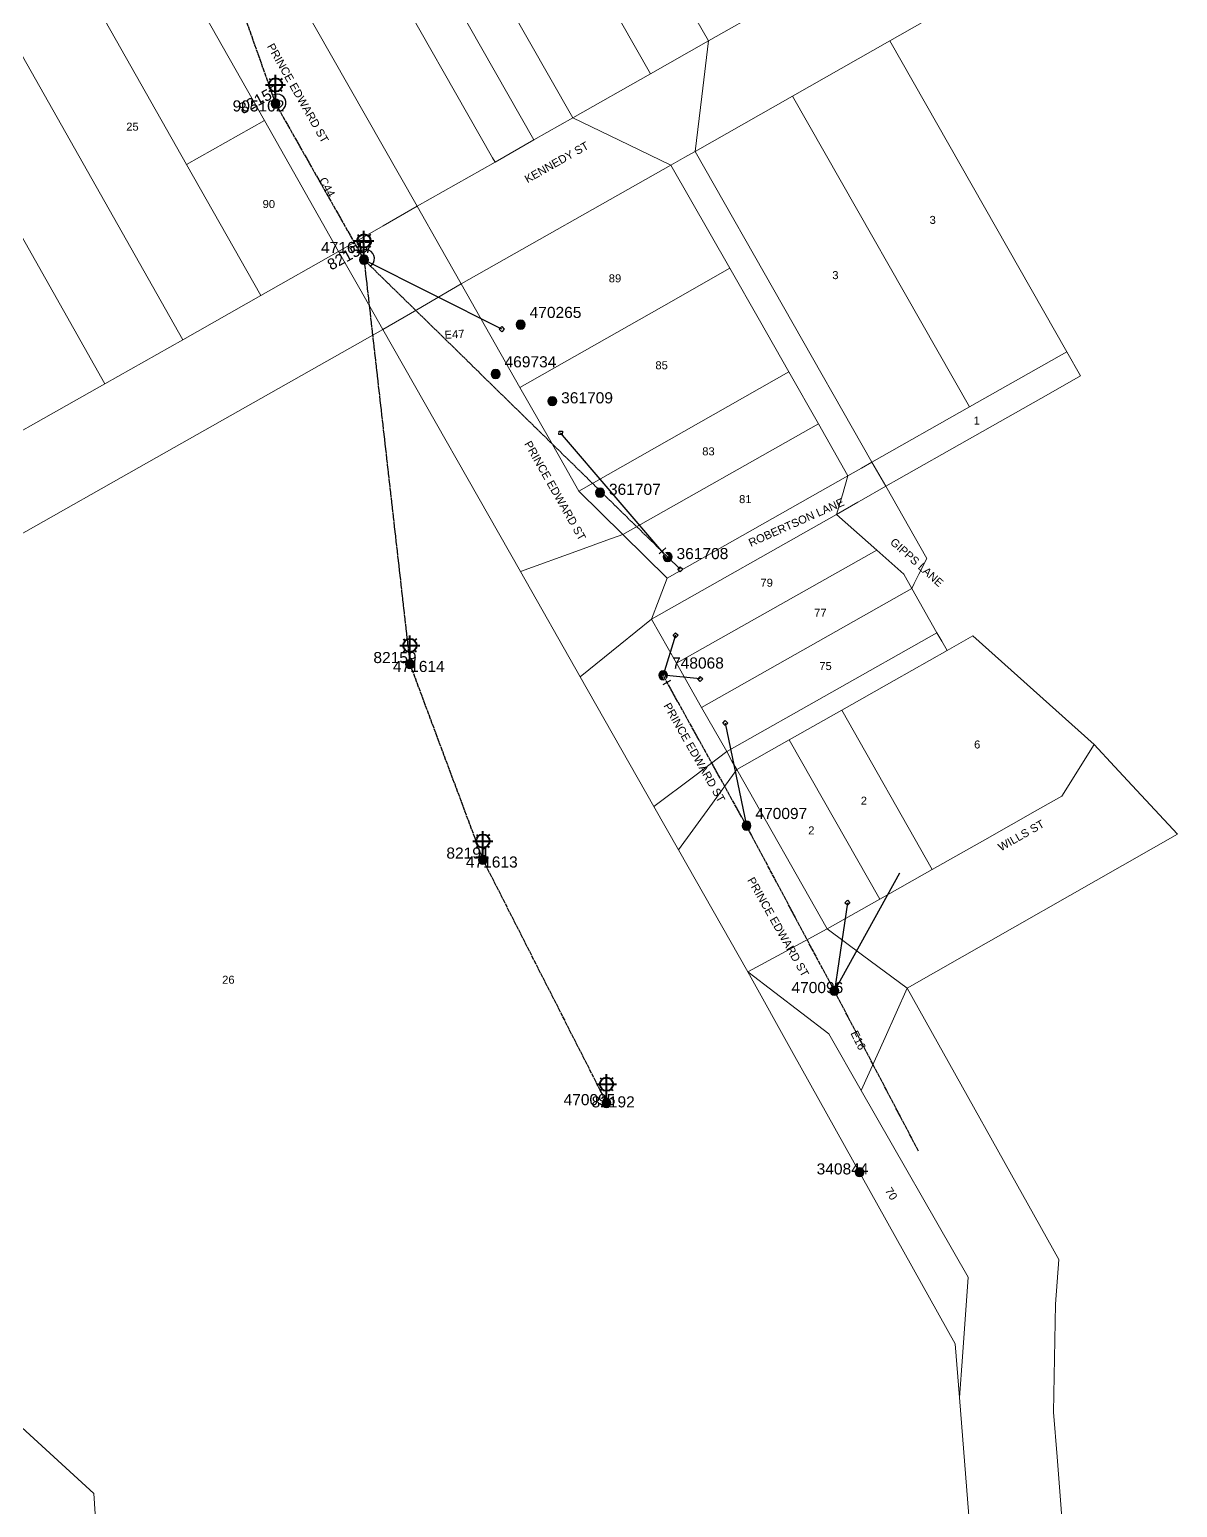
# Model space of a CAD drawing. Header units: metres. Extents: x 248068 to 248760, y 6274625 to 6275817.
# Drawn here: x 248501.7 to 248759.8, y 6275030.2 to 6275362.7 of the extents above; entities that cross this region are included whole.
import ezdxf
from ezdxf.enums import TextEntityAlignment as Align

# ---------------------------------------------------------------- set-up
doc = ezdxf.new("R2010")
doc.units = ezdxf.units.M
doc.linetypes.add('Cable Exist OH', pattern=[1, 1, 0])
doc.layers.get('0').update_dxf_attribs({"color": 6})
doc.layers.add('Cadastre Land Parcels_SP_EXT', color=9, linetype='Continuous', lineweight=5)
doc.layers.add('Cadastre Roads_SP_EXT', color=9, linetype='Continuous', lineweight=5)
for name, color, linetype in [('Equip_SP_SL_EXT', 7, 'Continuous'), ('Mains_LV_EXT', 7, 'Continuous'), ('Mains_SL_EXT', 7, 'Continuous'), ('Services_SP_EXT', 7, 'Continuous'), ('SupportsOH_SP_TR_HV_LV_SL_EXT', 7, 'Continuous')]:
    doc.layers.add(name, color=color, linetype=linetype)
doc.layers.get('0').freeze()
doc.styles.add('iecARIAL', font='arial.ttf', dxfattribs={"height": 2})
doc.styles.add('POLE_LABEL', font='arial.ttf')
doc.styles.get("Standard").update_dxf_attribs({"font": 'arial.ttf'})

# ---------------------------------------------------------------- blocks, each defined once
blk = doc.blocks.new('SL_LANTERN_EXT')
at = {"lineweight": 40}
for p, q in [((-2.25, 4.22), (2.25, 4.22)), ((-1.46, 5.68), (-1.06, 5.28)), ((0, 1.97), (0, 6.47)), ((1.46, 5.68), (1.06, 5.28)), ((-1.46, 2.76), (-1.06, 3.16)), ((0, 0), (0, 2.72)), ((1.46, 2.76), (1.06, 3.16))]:
    blk.add_line(p, q, dxfattribs=at)
blk.add_circle((0, 4.22), 1.5, dxfattribs=at)
at = {"style": 'iecARIAL', "flags": 8}
blk.add_attdef('ASSET_NUM', (1.5, 1.5), '', height=2.5, dxfattribs=at)
for tag, p, height, flags in [('OPERATING_VOLTAGE', (0.98, -1.65), 0.2, 9), ('ORIENTATION', (0.98, -1.85), 0.2, 9), ('OWNED_BY', (0.98, -2.05), 0.2, 9), ('STATE', (0.98, -2.25), 0.2, 9), ('CONSTRUCTED_VOLTAGE', (0.98, -0.65), 0.2, 9), ('CONTROL_TYPE', (0.98, -0.85), 0.2, 9), ('LANTERN_PURPOSE', (0.98, -1.05), 0.2, 9), ('LANTERN_TYPE', (0.98, -1.25), 0.2, 9), ('NO_PHASES', (0.98, -1.45), 0.2, 9), ('USAGE', (0.98, -2.45), 0.2, 9), ('CEXIST', (0.98, -2.65), 0.2, 9), ('CNEW', (0.98, -2.85), 0.2, 9), ('CNUMBER', (0.98, -3.05), 0.2, 9), ('CREMOVE', (0.98, -3.25), 0.2, 9), ('CREPLACE', (0.98, -3.45), 0.2, 9), ('LNUMBER', (2.18, -3.25), 2.5, 8), ('LKINGHEIGHT', (0.98, -3.65), 0.2, 9), ('LBRACKET', (0.98, -3.85), 0.2, 9), ('LBRACKETVOCAB', (0.98, -4.05), 0.2, 9), ('LCATEGORY', (0.98, -4.25), 0.2, 9), ('LCHARGE1', (0.98, -4.45), 0.2, 9), ('LCHARGE1PERCENT', (0.98, -4.65), 0.2, 9), ('LCHARGE2', (0.98, -4.85), 0.2, 9), ('LCHARGE2PERCENT', (0.98, -5.05), 0.2, 9), ('LCHARGE3', (0.98, -5.25), 0.2, 9), ('LCHARGE3PERCENT', (0.98, -5.45), 0.2, 9), ('LEXIST', (0.98, -5.65), 0.2, 9), ('LLAMP', (0.98, -5.85), 0.2, 9), ('LLAMPVOCAB', (0.98, -6.05), 0.2, 9), ('LMAST', (0.98, -6.25), 0.2, 9), ('LMASTVOCAB', (0.98, -6.45), 0.2, 9), ('LNEW', (0.98, -6.65), 0.2, 9), ('STREETNAME', (0.98, -9.25), 0.2, 9), ('SUBURB', (0.98, -9.45), 0.2, 1), ('LANTNUMBER', (0.98, -6.85), 0.2, 9), ('LOUTREACH', (0.98, -7.25), 0.2, 9), ('LOUTREACHVOCAB', (0.98, -7.45), 0.2, 9), ('LRATECODE', (0.98, -7.65), 0.2, 9), ('LREMOVE', (0.98, -7.85), 0.2, 9), ('LREPLACE', (0.98, -8.05), 0.2, 9), ('LTYPE', (0.98, -8.25), 0.2, 9), ('LTYPEVOCAB', (0.98, -8.45), 0.2, 9), ('LEGEND', (0.98, -8.65), 0.2, 9), ('LOCATION', (0.98, -8.85), 0.2, 9), ('NOTES', (0.98, -9.05), 0.2, 9)]:
    blk.add_attdef(tag, p, '', height=height, dxfattribs=dict(flags=flags))
blk = doc.blocks.new('CCP_EXT')
blk.add_wipeout([(0, 0.57), (0.57, 0), (0, -0.57), (-0.57, 0)])
blk.add_lwpolyline([(-0.57, 0), (0, 0.57), (0.57, 0), (0, -0.57), (-0.57, 0)])
at = {"flags": 1}
blk.add_attdef('Z', (0, 0), '', height=0.2, dxfattribs=at)
at = {"flags": 9}
for tag, p in [('CCP_TYPE', (0, 0)), ('CONSTRUCTED_VOLTAGE', (0, -0.2)), ('OPERATING_VOLTAGE', (0, -0.6)), ('ORIENTATION', (0, -0.8)), ('OWNED_BY', (0, -1)), ('STATE', (0, -1.8)), ('NO_PHASES', (0, -0.4)), ('USAGE', (0, -1.2)), ('LEGEND', (0, -1.4)), ('LIFE_SUPPORT', (0, -1.6)), ('NOTES', (0, -2))]:
    blk.add_attdef(tag, text='', height=0.2, dxfattribs=at).set_placement(p, align=Align.MIDDLE_LEFT)
blk = doc.blocks.new('POLE_EXT')
blk.add_hatch(color=256).paths.add_polyline_path([(-1, 0, 1), (1, 0, 1)])
blk.add_lwpolyline([(-1, 0, 1), (1, 0, 1)], format="xyb", close=True)
for tag, height, flags, p in [('pNumber', 2.5, 8, (-17.84, 2.07)), ('OWNED_BY', 0.2, 9, (1.35, -0.4)), ('SPECIAL_USE', 0.2, 9, (1.35, -0.8)), ('STATE', 0.2, 9, (1.35, -1)), ('cLV', 0.2, 9, (1.35, -1.4)), ('hDepth', 0.2, 9, (1.35, -1.6)), ('hDia', 0.2, 9, (1.35, -1.8)), ('cHV', 0.2, 9, (1.35, -2)), ('cLinedev', 0.2, 9, (1.35, -3.4)), ('PARENT', 0.2, 9, (1.35, -0.6)), ('USAGE', 0.2, 9, (1.35, -1.2)), ('LBRACKET', 0.2, 9, (1.35, -2.2)), ('LExisting', 0.2, 9, (1.35, -2.4)), ('LANTNUMBER', 0.2, 9, (1.35, -2.6)), ('LOther', 0.2, 9, (1.35, -2.8)), ('LRemove', 0.2, 9, (1.35, -3)), ('LEGEND', 0.2, 9, (1.35, -3.2)), ('pExisting', 0.2, 9, (1.35, -3.8)), ('pFooting', 0.2, 9, (1.35, -4.4)), ('pNew', 0.2, 9, (1.35, -4.6)), ('pRelocate', 0.2, 9, (1.35, -5)), ('pRemove', 0.2, 9, (1.35, -5.2)), ('pReplace', 0.2, 9, (1.35, -5.4)), ('pStay', 0.2, 9, (1.35, -5.6)), ('pType', 0.2, 9, (1.35, -5.8)), ('cspan', 0.2, 9, (1.35, -6)), ('STREETNAME', 0.2, 9, (1.35, -6.2)), ('SUBURB', 0.2, 9, (1.35, -6.4)), ('LOCATION', 0.2, 9, (1.35, -3.6)), ('PFNUMBER', 0.2, 9, (1.35, -4)), ('NEWPFNUMBER', 0.2, 9, (1.35, -4.2)), ('NOTES', 0.2, 9, (1.35, -6.6)), ('OPERATED_BY', 0.2, 9, (1.36, -7.01)), ('MAINTAINED_BY', 0.2, 9, (1.36, -6.81))]:
    blk.add_attdef(tag, text='', height=height, dxfattribs=dict(flags=flags)).set_placement(p, align=Align.MIDDLE_LEFT)
at = {"style": 'POLE_LABEL'}
for tag, height, flags, p in [('STRUCTURE_PLANT_NUMBER', 0.2, 9, (1.35, 0.03)), ('ASSET_NUM', 2.5, 8, (2, 2)), ('STREET_CODE', 0.2, 9, (1.35, -0.2))]:
    blk.add_attdef(tag, text='', height=height, dxfattribs=dict(at, flags=flags)).set_placement(p, align=Align.MIDDLE_LEFT)
at = {"flags": 1}
blk.add_attdef('Z', (1.35, -7.33), '', height=0.2, dxfattribs=at)
blk = doc.blocks.new('End Shackle_EXT')
blk.add_wipeout([(0, 0.25), (1.81, 0.25), (1.82, -0.25), (0, -0.25)])
blk.add_line((1.81, -1), (1.81, 1))
at = {"flags": 1}
blk.add_attdef('Z', (0, 0), '', height=0.2, dxfattribs=at)
at = {"flags": 9}
for tag, p in [('CONNECTOR_TYPE', (0, 0)), ('CONSTRUCTED_VOLTAGE', (0, -0.2)), ('OPERATING_VOLTAGE', (0, -0.6)), ('ORIENTATION', (0, -0.8)), ('OWNED_BY', (0, -1)), ('STATE', (0, -1.2)), ('NO_PHASES', (0, -0.4)), ('USAGE', (0, -1.4)), ('NOTES', (0, -1.6))]:
    blk.add_attdef(tag, text='', height=0.2, dxfattribs=at).set_placement(p, align=Align.MIDDLE_LEFT)

msp = doc.modelspace()

# ---------------------------------------------------------------- linework, layer by layer
at = {"layer": 'Cadastre Land Parcels_SP_EXT', "linetype": 'Continuous'}
for points in [[(248614.03, 6275400.71), (248591.43, 6275440.41), (248573.94, 6275430.46), (248623.82, 6275342.77), (248641.33, 6275352.71), (248614.03, 6275400.71)], [(248623.82, 6275342.77), (248573.94, 6275430.46), (248565.19, 6275425.5), (248615.09, 6275337.81), (248623.82, 6275342.77)], [(248615.09, 6275337.81), (248565.19, 6275425.5), (248556.44, 6275420.52), (248605.77, 6275333.82), (248606.33, 6275332.83), (248615.09, 6275337.81)], [(248606.33, 6275332.83), (248605.77, 6275333.82), (248556.44, 6275420.52), (248538.94, 6275410.52), (248588.79, 6275322.89), (248606.33, 6275332.83)], [(248667.57, 6275367.62), (248640.26, 6275415.62), (248627.01, 6275408.08), (248642.67, 6275380.5), (248654.31, 6275360.08), (248667.57, 6275367.62)], [(248654.31, 6275360.08), (248642.67, 6275380.5), (248627.01, 6275408.08), (248625.95, 6275407.48), (248614.03, 6275400.71), (248641.33, 6275352.71), (248654.31, 6275360.08)], [(248554.48, 6275342.18), (248521.42, 6275400.62), (248503.89, 6275390.76), (248536.95, 6275332.27), (248554.48, 6275342.18)], [(248536.95, 6275332.27), (248503.89, 6275390.76), (248486.36, 6275380.85), (248536.11, 6275292.88), (248553.64, 6275302.8), (248536.95, 6275332.27)], [(248536.11, 6275292.88), (248486.36, 6275380.85), (248476.93, 6275375.51), (248468.82, 6275370.92), (248493.6, 6275327.12), (248518.58, 6275282.95), (248536.11, 6275292.88)], [(248734.89, 6275290.19), (248695.1, 6275360.1), (248673.23, 6275347.68), (248713.01, 6275277.76), (248734.89, 6275290.19)], [(248713.01, 6275277.76), (248673.23, 6275347.68), (248651.37, 6275335.25), (248691.09, 6275265.34), (248713.01, 6275277.76)], [(248571.16, 6275312.72), (248554.48, 6275342.18), (248536.95, 6275332.27), (248553.64, 6275302.8), (248571.16, 6275312.72)], [(248659.16, 6275308.96), (248645.89, 6275332.18), (248598.74, 6275305.43), (248611.94, 6275282.16), (248643.79, 6275300.23), (248659.16, 6275308.96)], [(248518.58, 6275282.95), (248493.6, 6275327.12), (248476.07, 6275317.22), (248458.54, 6275307.29), (248465.64, 6275294.74), (248469.68, 6275287.61), (248483.53, 6275263.13), (248518.58, 6275282.95)], [(248672.41, 6275285.62), (248665.78, 6275297.28), (248659.16, 6275308.96), (248643.79, 6275300.23), (248611.94, 6275282.16), (248618.56, 6275270.5), (248625.18, 6275258.84), (248672.41, 6275285.62)], [(248694.23, 6275259.9), (248697.17, 6275261.57), (248712.53, 6275270.25), (248730.82, 6275280.66), (248737.99, 6275284.73), (248734.89, 6275290.19), (248713.01, 6275277.76), (248691.09, 6275265.34), (248694.23, 6275259.9)], [(248679.04, 6275273.96), (248672.41, 6275285.62), (248625.18, 6275258.84), (248635.1, 6275249.06), (248679.04, 6275273.96)], [(248685.68, 6275262.24), (248679.04, 6275273.96), (248635.1, 6275249.06), (248645.08, 6275239.23), (248685.68, 6275262.24)], [(248692.22, 6275245.52), (248683.14, 6275253.59), (248641.54, 6275230.03), (248647.16, 6275220.09), (248692.22, 6275245.52)], [(248698.26, 6275240.15), (248692.22, 6275245.52), (248647.16, 6275220.09), (248652.8, 6275210.15), (248700.06, 6275236.91), (248698.26, 6275240.15)], [(248705.7, 6275226.96), (248700.06, 6275236.91), (248652.8, 6275210.15), (248658.44, 6275200.21), (248705.7, 6275226.96)], [(248741.08, 6275201.84), (248713.77, 6275226.27), (248708, 6275222.98), (248696.13, 6275216.25), (248684.31, 6275209.57), (248704.66, 6275173.68), (248716.47, 6275180.37), (248728.36, 6275187.11), (248733.82, 6275190.18), (248741.08, 6275201.84)], [(248704.66, 6275173.68), (248684.31, 6275209.57), (248672.51, 6275202.88), (248692.85, 6275167), (248704.66, 6275173.68)], [(248692.85, 6275167), (248672.51, 6275202.88), (248660.7, 6275196.18), (248681.02, 6275160.32), (248692.85, 6275167)], [(248711.44, 6275064.1), (248712.74, 6275081.99), (248688.69, 6275123.95), (248681.37, 6275136.71), (248663.19, 6275150.67), (248673.41, 6275132.32), (248709.81, 6275067), (248710.77, 6275054.93), (248711.44, 6275064.1)]]:
    msp.add_lwpolyline(points, close=True, dxfattribs=at)
for points in [[(248724.47, 6274880.98), (248710.77, 6275054.93), (248709.81, 6275067), (248673.41, 6275132.32), (248663.19, 6275150.67), (248647.6, 6275178.11), (248642.04, 6275187.9), (248625.51, 6275217.02), (248612.03, 6275240.74), (248581.13, 6275295.15), (248581.13, 6275295.15), (248528.46, 6275265.38), (248498.55, 6275248.43)], [(248406.06, 6275134.18), (248516.07, 6275033.35), (248524, 6274913.44)]]:
    msp.add_lwpolyline(points, dxfattribs=at)
at = {"layer": 'Cadastre Roads_SP_EXT', "linetype": 'Continuous'}
for points in [[(248588.79, 6275322.89), (248538.94, 6275410.52), (248528.97, 6275404.89), (248521.42, 6275400.62), (248554.48, 6275342.18), (248571.16, 6275312.72), (248581.18, 6275318.5), (248588.79, 6275322.89)], [(248738.83, 6275384.95), (248722.94, 6275389.31), (248711.36, 6275392.49), (248693.86, 6275382.54), (248676.35, 6275372.59), (248667.57, 6275367.62), (248654.31, 6275360.08), (248652.83, 6275347.61), (248651.37, 6275335.25), (248673.23, 6275347.68), (248695.1, 6275360.1), (248716.96, 6275372.53), (248738.83, 6275384.95)], [(248645.89, 6275332.18), (248636.39, 6275336.74), (248623.82, 6275342.77), (248615.09, 6275337.81), (248606.33, 6275332.83), (248588.79, 6275322.89), (248593.99, 6275313.76), (248598.74, 6275305.43), (248645.89, 6275332.18)], [(248691.09, 6275265.34), (248651.37, 6275335.25), (248649.01, 6275333.93), (248645.89, 6275332.18), (248659.16, 6275308.96), (248665.78, 6275297.28), (248672.41, 6275285.62), (248679.04, 6275273.96), (248685.68, 6275262.24), (248688.76, 6275264), (248691.09, 6275265.34)], [(248581.13, 6275295.15), (248575.92, 6275304.33), (248571.16, 6275312.72), (248553.64, 6275302.8), (248536.11, 6275292.88), (248518.58, 6275282.95), (248483.53, 6275263.13), (248490.35, 6275256.46), (248498.55, 6275248.43), (248528.45, 6275265.38), (248581.13, 6275295.15)], [(248700.62, 6275238.03), (248701.67, 6275240.14), (248703.42, 6275243.66), (248694.23, 6275259.9), (248688.78, 6275256.8), (248687.93, 6275256.31), (248683.14, 6275253.59), (248692.22, 6275245.52), (248698.26, 6275240.15), (248700.06, 6275236.91), (248700.62, 6275238.03)], [(248681.02, 6275160.32), (248660.7, 6275196.18), (248654.62, 6275187.81), (248647.6, 6275178.11), (248663.19, 6275150.67), (248670.86, 6275154.82), (248681.02, 6275160.32)], [(248747.27, 6274852.13), (248746.1, 6274867.33), (248744.94, 6274882.54), (248743.76, 6274897.74), (248740.08, 6274945.7), (248736.4, 6274993.62), (248732.73, 6275041.56), (248731.96, 6275051.61), (248732.18, 6275063.78), (248732.4, 6275075.93), (248733.1, 6275085.95), (248699, 6275147.02), (248694.04, 6275135.93), (248688.69, 6275123.95), (248712.74, 6275081.99), (248711.44, 6275064.1), (248710.77, 6275054.93), (248724.47, 6274880.98), (248727.88, 6274837.64), (248739.91, 6274836.6), (248748.51, 6274835.86), (248747.27, 6274852.13)], [(248524, 6274913.44), (248516.07, 6275033.36), (248406.06, 6275134.19), (248396.14, 6275127.71), (248388.5, 6275122.72), (248399.31, 6275112.93), (248411.48, 6275101.92), (248423.21, 6275091.31), (248434.96, 6275080.7), (248446.72, 6275070.08), (248458.48, 6275059.46), (248465.42, 6275053.18), (248497.4, 6275024.32), (248497.79, 6275017.91), (248498.63, 6275004.18), (248499.46, 6274990.45), (248500.29, 6274976.72), (248501.1, 6274962.98), (248501.91, 6274949.25), (248503.24, 6274926.98), (248514.89, 6274919.38), (248524, 6274913.44)]]:
    msp.add_lwpolyline(points, close=True, dxfattribs=at)
at = {"layer": 'Mains_LV_EXT', "linetype": 'Cable Exist OH'}
for points in [[(248533.49, 6275412.1), (248556.97, 6275345.98)], [(248556.97, 6275345.98), (248576.86, 6275310.88)], [(248682.65, 6275146.4), (248662.89, 6275183.55)], [(248701.57, 6275110.35), (248682.65, 6275146.4)]]:
    msp.add_lwpolyline(points, dxfattribs=at)
at = {"layer": 'Mains_LV_EXT', "linetype": 'Continuous'}
for points in [[(248557.96, 6275344.24, 1.091785), (248556.3, 6275347.87)], [(248578.2, 6275309.39, 1.119759), (248575.87, 6275312.62)]]:
    msp.add_lwpolyline(points, format="xyb", dxfattribs=at)
at = {"layer": 'Mains_SL_EXT', "linetype": 'Cable Exist OH'}
for points in [[(248533.49, 6275412.1), (248556.97, 6275345.98)], [(248556.97, 6275345.98), (248576.86, 6275310.88)], [(248576.86, 6275310.88), (248587.19, 6275219.88)], [(248587.19, 6275219.88), (248603.6, 6275175.89)], [(248603.6, 6275175.89), (248631.4, 6275121.18)]]:
    msp.add_lwpolyline(points, dxfattribs=at)

# ---------------------------------------------------------------- block references
at = {"layer": 'Equip_SP_SL_EXT'}
ref = msp.add_blockref('SL_LANTERN_EXT', (248556.97, 6275345.98), dxfattribs=at)
ref.add_attrib('ASSET_NUM', '82157', dxfattribs={"layer": '0', "height": 2.5, "rotation": 28.4013, "style": 'iecARIAL'}).set_placement((248558.47, 6275347.49), align=Align.BOTTOM_RIGHT)
ref = msp.add_blockref('SL_LANTERN_EXT', (248576.86, 6275310.88), dxfattribs=at)
ref.add_attrib('ASSET_NUM', '82158', dxfattribs={"layer": '0', "height": 2.5, "rotation": 28.4242, "style": 'iecARIAL'}).set_placement((248578.36, 6275312.38), align=Align.BOTTOM_RIGHT)
ref = msp.add_blockref('SL_LANTERN_EXT', (248587.19, 6275219.88), dxfattribs=at)
ref.add_attrib('ASSET_NUM', '82159', dxfattribs={"layer": '0', "height": 2.5, "style": 'iecARIAL'}).set_placement((248588.69, 6275221.38), align=Align.MIDDLE_RIGHT)
ref = msp.add_blockref('SL_LANTERN_EXT', (248603.6, 6275175.89), dxfattribs=at)
ref.add_attrib('ASSET_NUM', '82191', dxfattribs={"layer": '0', "height": 2.5, "style": 'iecARIAL'}).set_placement((248605.1, 6275177.39), align=Align.MIDDLE_RIGHT)
ref = msp.add_blockref('SL_LANTERN_EXT', (248631.4, 6275121.18), dxfattribs=at)
ref.add_attrib('ASSET_NUM', '82192', dxfattribs={"layer": '0', "height": 2.5, "style": 'iecARIAL'}).set_placement((248632.9, 6275122.68), align=Align.TOP_CENTER)
at = {"layer": 'SupportsOH_SP_TR_HV_LV_SL_EXT'}
ref = msp.add_blockref('POLE_EXT', (248556.97, 6275345.98), dxfattribs=at)
ref.add_attrib('ASSET_NUM', '905102', dxfattribs={"layer": '0', "height": 2.5, "style": 'POLE_LABEL'}).set_placement((248558.97, 6275346.73), align=Align.TOP_RIGHT)
ref = msp.add_blockref('POLE_EXT', (248576.86, 6275310.88), dxfattribs=at)
ref.add_attrib('ASSET_NUM', '471617', dxfattribs={"layer": '0', "height": 2.5, "style": 'POLE_LABEL'}).set_placement((248578.86, 6275311.63), align=Align.BOTTOM_RIGHT)
ref = msp.add_blockref('POLE_EXT', (248612.11, 6275296.27), dxfattribs=at)
ref.add_attrib('ASSET_NUM', '470265', dxfattribs={"layer": '0', "height": 2.5, "style": 'POLE_LABEL'}).set_placement((248614.11, 6275297.02), align=Align.BOTTOM_LEFT)
ref = msp.add_blockref('POLE_EXT', (248606.47, 6275285.16), dxfattribs=at)
ref.add_attrib('ASSET_NUM', '469734', dxfattribs={"layer": '0', "height": 2.5, "style": 'POLE_LABEL'}).set_placement((248608.47, 6275285.91), align=Align.BOTTOM_LEFT)
ref = msp.add_blockref('POLE_EXT', (248619.2, 6275279.06), dxfattribs=at)
ref.add_attrib('ASSET_NUM', '361709', dxfattribs={"layer": '0', "height": 2.5, "style": 'POLE_LABEL'}).set_placement((248621.2, 6275279.81), align=Align.MIDDLE_LEFT)
ref = msp.add_blockref('POLE_EXT', (248629.95, 6275258.48), dxfattribs=at)
ref.add_attrib('ASSET_NUM', '361707', dxfattribs={"layer": '0', "height": 2.5, "style": 'POLE_LABEL'}).set_placement((248631.95, 6275259.23), align=Align.MIDDLE_LEFT)
ref = msp.add_blockref('POLE_EXT', (248587.19, 6275219.88), dxfattribs=at)
ref.add_attrib('ASSET_NUM', '471614', dxfattribs={"layer": '0', "height": 2.5, "style": 'POLE_LABEL'}).set_placement((248589.19, 6275220.63), align=Align.TOP_CENTER)
ref = msp.add_blockref('POLE_EXT', (248662.89, 6275183.55), dxfattribs=at)
ref.add_attrib('ASSET_NUM', '470097', dxfattribs={"layer": '0', "height": 2.5, "style": 'POLE_LABEL'}).set_placement((248664.89, 6275184.3), align=Align.BOTTOM_LEFT)
ref = msp.add_blockref('POLE_EXT', (248603.6, 6275175.89), dxfattribs=at)
ref.add_attrib('ASSET_NUM', '471613', dxfattribs={"layer": '0', "height": 2.5, "style": 'POLE_LABEL'}).set_placement((248605.6, 6275176.64), align=Align.TOP_CENTER)
ref = msp.add_blockref('POLE_EXT', (248682.65, 6275146.4), dxfattribs=at)
ref.add_attrib('ASSET_NUM', '470096', dxfattribs={"layer": '0', "height": 2.5, "style": 'POLE_LABEL'}).set_placement((248684.65, 6275147.15), align=Align.MIDDLE_RIGHT)
ref = msp.add_blockref('POLE_EXT', (248631.4, 6275121.18), dxfattribs=at)
ref.add_attrib('ASSET_NUM', '470095', dxfattribs={"layer": '0', "height": 2.5, "style": 'POLE_LABEL'}).set_placement((248633.4, 6275121.93), align=Align.MIDDLE_RIGHT)
ref = msp.add_blockref('POLE_EXT', (248688.31, 6275105.6), dxfattribs=at)
ref.add_attrib('ASSET_NUM', '340844', dxfattribs={"layer": '0', "height": 2.5, "style": 'POLE_LABEL'}).set_placement((248690.31, 6275106.35), align=Align.MIDDLE_RIGHT)

# ---------------------------------------------------------------- texts
at = {"layer": 'Cadastre Land Parcels_SP_EXT'}
for s, p in [('25', (248523.39, 6275339.91)), ('90', (248554.06, 6275322.5)), ('3', (248704.06, 6275318.93)), ('89', (248631.91, 6275305.79)), ('3', (248682.18, 6275306.51)), ('85', (248642.4, 6275286.23)), ('1', (248713.97, 6275273.8)), ('83', (248652.93, 6275266.87)), ('81', (248661.22, 6275256.12)), ('79', (248666.02, 6275237.31)), ('77', (248678.1, 6275230.56)), ('75', (248679.25, 6275218.56)), ('6', (248714.07, 6275200.92)), ('2', (248688.58, 6275188.28)), ('2', (248676.77, 6275181.6)), ('26', (248544.96, 6275148))]:
    msp.add_text(s, height=1.8, dxfattribs=at).set_placement(p)
msp.add_text('70', height=1.8, rotation=302.766, dxfattribs=at).set_placement((248693.93, 6275101.46))
at = {"layer": 'Cadastre Roads_SP_EXT'}
for s, rotation, p in [('PRINCE EDWARD ST', 299.5677, (248554.99, 6275358.9)), ('KENNEDY ST', 29.5738, (248613.63, 6275328.05)), ('ROBERTSON LANE', 23.9936, (248663.85, 6275246.26)), ('GIPPS LANE', 318.1905, (248695.03, 6275247.1)), ('WILLS ST', 29.5772, (248720.11, 6275177.76)), ('PRINCE EDWARD ST', 299.564, (248663, 6275171.32))]:
    msp.add_text(s, height=1.8, rotation=rotation, dxfattribs=at).set_placement(p)
at = {"layer": 'Mains_LV_EXT'}
for s, rotation, p in [('C44', 298.3915, (248566.7, 6275328.81)), ('E47', 3.5214, (248595.04, 6275293.07)), ('E16', 296.4722, (248686.22, 6275136.88))]:
    msp.add_text(s, height=1.8, rotation=rotation, dxfattribs=at).set_placement(p)

# ---------------------------------------------------------------- next in the draw order: block references
at = {"layer": 'Services_SP_EXT'}
for p in [(248607.84, 6275295.26), (248648, 6275241.23), (248646.93, 6275226.38), (248652.5, 6275216.56), (248658.11, 6275206.65), (248685.59, 6275166.23)]:
    msp.add_blockref('CCP_EXT', p, dxfattribs=at)
at = {"layer": 'Services_SP_EXT', "rotation": 310.5496471958588}
msp.add_blockref('CCP_EXT', (248621.09, 6275271.91), dxfattribs=at)

# ---------------------------------------------------------------- next in the draw order: linework, layer by layer
at = {"layer": 'Cadastre Roads_SP_EXT', "linetype": 'Continuous'}
for points in [[(248625.35, 6275245.54), (248631.48, 6275247.75), (248635.1, 6275249.06), (248625.18, 6275258.84), (248618.56, 6275270.5), (248611.94, 6275282.16), (248598.74, 6275305.43), (248588.74, 6275299.59), (248581.13, 6275295.15), (248612.03, 6275240.74), (248625.35, 6275245.54)], [(248683.14, 6275253.59), (248684.44, 6275258), (248685.68, 6275262.24), (248645.08, 6275239.23), (248643.25, 6275234.49), (248641.54, 6275230.03), (248683.14, 6275253.59)], [(248647.16, 6275220.09), (248641.54, 6275230.03), (248634.45, 6275224.28), (248625.51, 6275217.02), (248642.04, 6275187.9), (248651.23, 6275194.79), (248658.44, 6275200.21), (248652.8, 6275210.15), (248647.16, 6275220.09)], [(248708, 6275222.98), (248706.79, 6275225.06), (248705.7, 6275226.96), (248658.44, 6275200.21), (248659.62, 6275198.1), (248660.7, 6275196.18), (248672.51, 6275202.88), (248684.31, 6275209.57), (248696.13, 6275216.25), (248708, 6275222.98)], [(248759.8, 6275181.64), (248749.65, 6275192.59), (248745.66, 6275196.9), (248741.08, 6275201.84), (248733.82, 6275190.18), (248728.36, 6275187.11), (248716.47, 6275180.37), (248704.66, 6275173.68), (248692.85, 6275167), (248681.02, 6275160.32), (248688.99, 6275154.43), (248699, 6275147.02), (248759.8, 6275181.64)]]:
    msp.add_lwpolyline(points, close=True, dxfattribs=at)
at = {"layer": 'Services_SP_EXT'}
for points in [[(248607.84, 6275295.26), (248576.86, 6275310.88)], [(248645.18, 6275243.76), (248621.09, 6275271.91)], [(248648, 6275241.23), (248645.15, 6275244.02)], [(248646.93, 6275226.38), (248644.14, 6275217.4)], [(248652.5, 6275216.56), (248644.14, 6275217.4)], [(248658.11, 6275206.65), (248662.89, 6275183.55)], [(248697.32, 6275172.86), (248682.65, 6275146.4)], [(248685.59, 6275166.23), (248682.65, 6275146.4)]]:
    msp.add_lwpolyline(points, dxfattribs=at)

# ---------------------------------------------------------------- next in the draw order: block references
at = {"layer": 'SupportsOH_SP_TR_HV_LV_SL_EXT'}
ref = msp.add_blockref('POLE_EXT', (248645.15, 6275244.02), dxfattribs=at)
ref.add_attrib('ASSET_NUM', '361708', dxfattribs={"layer": '0', "height": 2.5, "style": 'POLE_LABEL'}).set_placement((248647.15, 6275244.77), align=Align.MIDDLE_LEFT)
ref = msp.add_blockref('POLE_EXT', (248644.14, 6275217.4), dxfattribs=at)
ref.add_attrib('ASSET_NUM', '748068', dxfattribs={"layer": '0', "height": 2.5, "style": 'POLE_LABEL'}).set_placement((248646.14, 6275218.15), align=Align.BOTTOM_LEFT)

# ---------------------------------------------------------------- next in the draw order: texts
at = {"layer": 'Cadastre Roads_SP_EXT'}
for rotation, p in [(299.5838, (248612.83, 6275269.47)), (299.5646, (248644.15, 6275210.56))]:
    msp.add_text('PRINCE EDWARD ST', height=1.8, rotation=rotation, dxfattribs=at).set_placement(p)

# ---------------------------------------------------------------- next in the draw order: block references
at = {"layer": 'Mains_LV_EXT'}
for p, rotation in [((248645.15, 6275244.02), 131.0309186514669), ((248644.14, 6275217.4), 298.3802080473155)]:
    msp.add_blockref('End Shackle_EXT', p, dxfattribs=dict(at, rotation=rotation))

# ---------------------------------------------------------------- next in the draw order: linework, layer by layer
at = {"layer": 'Mains_LV_EXT', "linetype": 'Cable Exist OH'}
for points in [[(248576.86, 6275310.88), (248645.15, 6275244.02)], [(248662.89, 6275183.55), (248644.14, 6275217.4)]]:
    msp.add_lwpolyline(points, dxfattribs=at)

doc.saveas('drawing.dxf')
